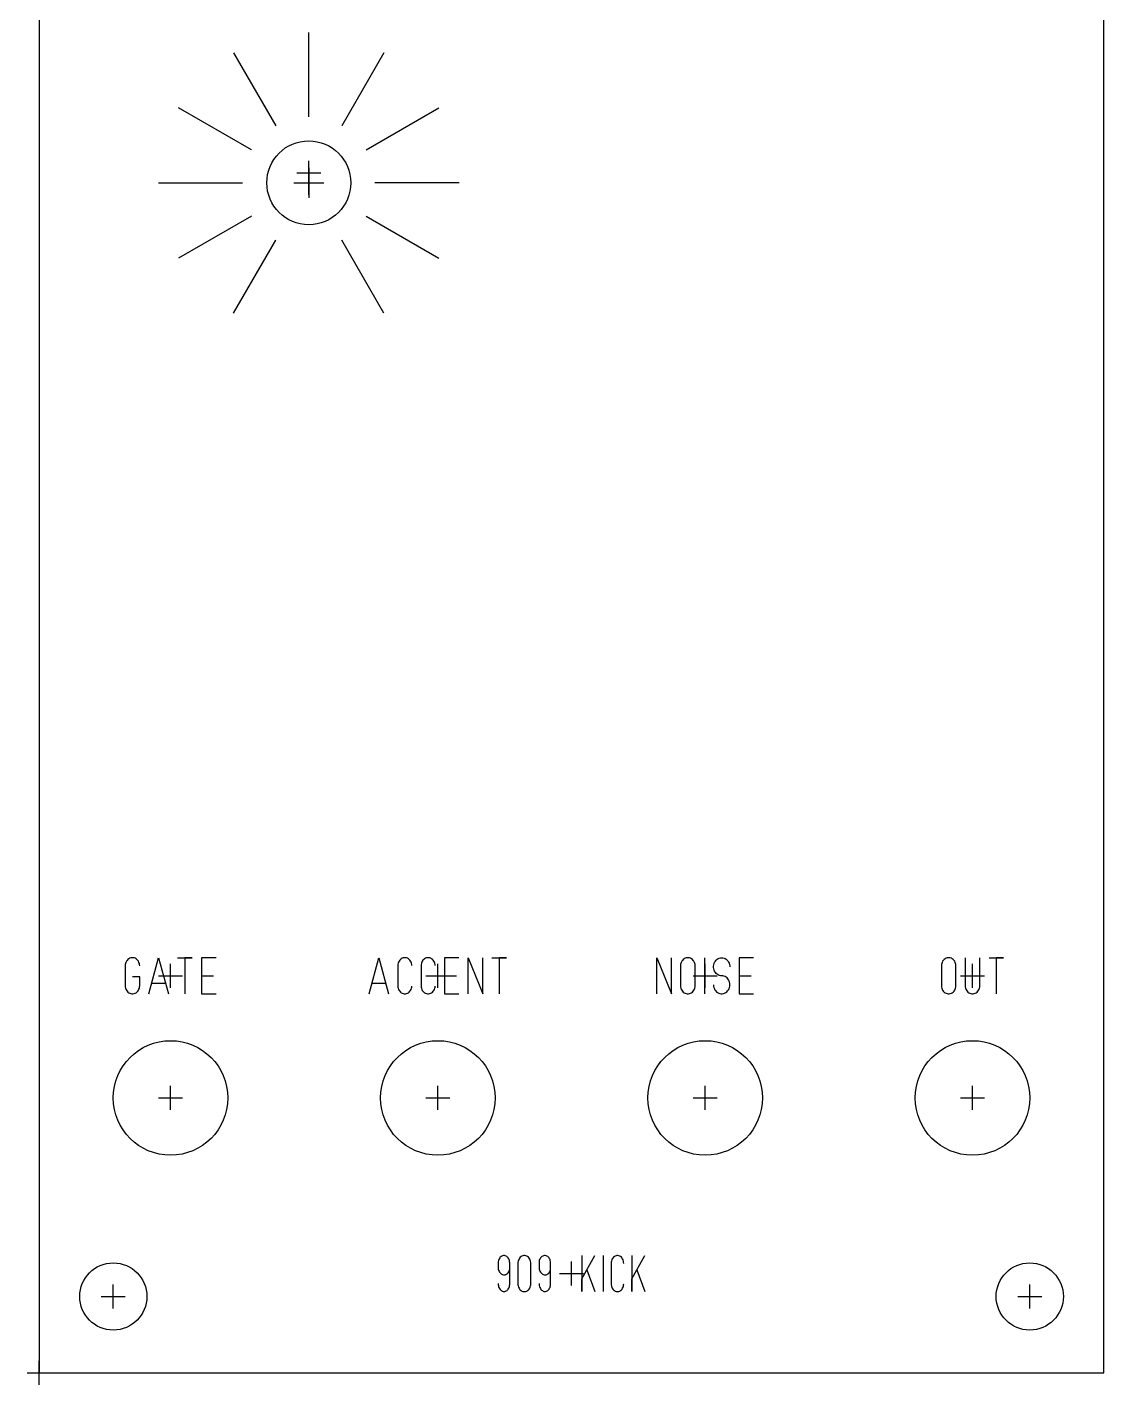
# Model space of a CAD drawing. Header units: inches. Extents: x -0.04 to 3.48, y -0.04 to 8.73.
# Drawn here: x -0.039 to 3.485, y -0.039 to 4.406 of the extents above; entities that cross this region are included whole.
import ezdxf

# ---------------------------------------------------------------- set-up
doc = ezdxf.new("R2010")
doc.units = ezdxf.units.IN
doc.header["$MEASUREMENT"] = 0
for name, color, linetype in [('Contour', 7, 'CONTINUOUS'), ('Engraving', 7, 'CONTINUOUS'), ('Reference_points', 1, 'CONTINUOUS')]:
    doc.layers.add(name, color=color, linetype=linetype)

msp = doc.modelspace()

# ---------------------------------------------------------------- linework, layer by layer
at = {"layer": 'Contour', "color": 7, "linetype": 'CONTINUOUS'}
for p, q in [((0, 8.735), (0, 0)), ((3.485, 0), (3.485, 8.735)), ((0, 0), (0, 0)), ((0, 0), (3.485, 0)), ((3.485, 0), (3.485, 0))]:
    msp.add_line(p, q, dxfattribs=at)
for centre, radius in [((0.88252, 3.89642), 0.13748), ((0.43, 0.9), 0.18748), ((1.305, 0.9), 0.18748), ((2.18004, 0.9), 0.18748), ((3.05504, 0.9), 0.18748), ((0.24252, 0.25), 0.11), ((3.24252, 0.25), 0.11)]:
    msp.add_circle(centre, radius, dxfattribs=at)
at = {"layer": 'Engraving', "color": 255, "linetype": 'CONTINUOUS'}
for p, q in [((0.88252, 4.11248), (0.88252, 4.38807)), ((0.63646, 4.32213), (0.77425, 4.08346)), ((1.12854, 4.32213), (0.99079, 4.08346)), ((0.69496, 4.00421), (0.4563, 4.14197)), ((1.07004, 4.00421), (1.3087, 4.14201)), ((0.88252, 4.11248), (0.88252, 4.11248)), ((0.77425, 4.08346), (0.77425, 4.08346)), ((0.99079, 4.08346), (0.99075, 4.08346)), ((0.69496, 4.00417), (0.69496, 4.00421)), ((1.07004, 4.00421), (1.07004, 4.00421)), ((0.88252, 3.94516), (0.88252, 3.84673)), ((0.39039, 3.89594), (0.66598, 3.89594)), ((0.66598, 3.89594), (0.66598, 3.89594)), ((0.83331, 3.89594), (0.93173, 3.89594)), ((1.37465, 3.89594), (1.09906, 3.89594)), ((1.09906, 3.89594), (1.09906, 3.89594)), ((0.69496, 3.78768), (0.4563, 3.64988)), ((0.69496, 3.78768), (0.69496, 3.78768)), ((1.07004, 3.78764), (1.07004, 3.78764)), ((1.07004, 3.78764), (1.3087, 3.64984)), ((0.63646, 3.46972), (0.77421, 3.70839)), ((0.77421, 3.70839), (0.77425, 3.70839)), ((1.12858, 3.46972), (0.99079, 3.70839)), ((0.99079, 3.70839), (0.99079, 3.70839)), ((0.28146, 1.33646), (0.28118, 1.33248)), ((0.28224, 1.34031), (0.28146, 1.33646)), ((0.28354, 1.34402), (0.28224, 1.34031)), ((0.28531, 1.34744), (0.28354, 1.34402)), ((0.28756, 1.35055), (0.28531, 1.34744)), ((0.2902, 1.35327), (0.28756, 1.35055)), ((0.29315, 1.35551), (0.2902, 1.35327)), ((0.29634, 1.3572), (0.29315, 1.35551)), ((0.29976, 1.35839), (0.29634, 1.3572)), ((0.30331, 1.35898), (0.29976, 1.35839)), ((0.30685, 1.35898), (0.30331, 1.35898)), ((0.31039, 1.35839), (0.30685, 1.35898)), ((0.31386, 1.3572), (0.31039, 1.35839)), ((0.31709, 1.35551), (0.31386, 1.3572)), ((0.32, 1.35327), (0.31709, 1.35551)), ((0.32264, 1.35055), (0.32, 1.35327)), ((0.32488, 1.34744), (0.32264, 1.35055)), ((0.32665, 1.34402), (0.32488, 1.34744)), ((0.32795, 1.34031), (0.32665, 1.34402)), ((0.32874, 1.33646), (0.32795, 1.34031)), ((0.32902, 1.33248), (0.32874, 1.33646)), ((0.35913, 1.24094), (0.39102, 1.35906)), ((0.39102, 1.35906), (0.42291, 1.24094)), ((0.45303, 1.35906), (0.50087, 1.35906)), ((0.50087, 1.35906), (0.47697, 1.35906)), ((0.47697, 1.35906), (0.47697, 1.24094)), ((0.57882, 1.35906), (0.53098, 1.35906)), ((0.53098, 1.35906), (0.53098, 1.24094)), ((1.08, 1.24094), (1.11189, 1.35906)), ((1.11189, 1.35906), (1.14378, 1.24094)), ((1.17413, 1.33728), (1.1739, 1.33346)), ((1.17492, 1.34102), (1.17413, 1.33728)), ((1.17618, 1.34457), (1.17492, 1.34102)), ((1.17791, 1.34787), (1.17618, 1.34457)), ((1.18008, 1.35087), (1.17791, 1.34787)), ((1.18256, 1.35346), (1.18008, 1.35087)), ((1.18539, 1.35563), (1.18256, 1.35346)), ((1.18854, 1.35728), (1.18539, 1.35563)), ((1.19177, 1.35843), (1.18854, 1.35728)), ((1.1952, 1.35898), (1.19177, 1.35843)), ((1.19866, 1.35898), (1.1952, 1.35898)), ((1.20205, 1.35843), (1.19866, 1.35898)), ((1.20531, 1.35728), (1.20205, 1.35843)), ((1.20843, 1.35563), (1.20531, 1.35728)), ((1.21126, 1.35346), (1.20843, 1.35563)), ((1.21378, 1.35087), (1.21126, 1.35346)), ((1.21594, 1.34787), (1.21378, 1.35087)), ((1.21768, 1.34457), (1.21594, 1.34787)), ((1.21894, 1.34102), (1.21768, 1.34457)), ((1.21972, 1.33728), (1.21894, 1.34102)), ((1.21996, 1.33346), (1.21972, 1.33728)), ((1.25031, 1.33728), (1.25008, 1.33346)), ((1.2511, 1.34102), (1.25031, 1.33728)), ((1.25236, 1.34457), (1.2511, 1.34102)), ((1.25409, 1.34787), (1.25236, 1.34457)), ((1.25626, 1.35087), (1.25409, 1.34787)), ((1.25874, 1.35346), (1.25626, 1.35087)), ((1.26157, 1.35563), (1.25874, 1.35346)), ((1.26472, 1.35728), (1.26157, 1.35563)), ((1.26795, 1.35843), (1.26472, 1.35728)), ((1.27138, 1.35898), (1.26795, 1.35843)), ((1.27484, 1.35898), (1.27138, 1.35898)), ((1.27823, 1.35843), (1.27484, 1.35898)), ((1.2815, 1.35728), (1.27823, 1.35843)), ((1.28461, 1.35563), (1.2815, 1.35728)), ((1.28744, 1.35346), (1.28461, 1.35563)), ((1.28996, 1.35087), (1.28744, 1.35346)), ((1.29213, 1.34787), (1.28996, 1.35087)), ((1.29386, 1.34457), (1.29213, 1.34787)), ((1.29512, 1.34102), (1.29386, 1.34457)), ((1.29591, 1.33728), (1.29512, 1.34102)), ((1.29614, 1.33346), (1.29591, 1.33728)), ((1.37409, 1.35906), (1.32626, 1.35906)), ((1.32626, 1.35906), (1.32626, 1.24094)), ((1.40421, 1.24094), (1.40421, 1.35906)), ((1.40421, 1.35906), (1.45205, 1.24094)), ((1.45205, 1.24094), (1.45205, 1.35906)), ((1.48217, 1.35906), (1.53, 1.35906)), ((1.53, 1.35906), (1.5061, 1.35906)), ((1.5061, 1.35906), (1.5061, 1.24094)), ((2.02146, 1.24094), (2.02146, 1.35906)), ((2.02146, 1.35906), (2.06929, 1.24094)), ((2.06929, 1.24094), (2.06929, 1.35906)), ((2.09972, 1.33646), (2.09941, 1.33248)), ((2.10047, 1.34031), (2.09972, 1.33646)), ((2.10181, 1.34402), (2.10047, 1.34031)), ((2.10358, 1.34744), (2.10181, 1.34402)), ((2.10579, 1.35055), (2.10358, 1.34744)), ((2.10843, 1.35327), (2.10579, 1.35055)), ((2.11142, 1.35551), (2.10843, 1.35327)), ((2.11461, 1.3572), (2.11142, 1.35551)), ((2.11803, 1.35839), (2.11461, 1.3572)), ((2.12157, 1.35898), (2.11803, 1.35839)), ((2.12512, 1.35898), (2.12157, 1.35898)), ((2.12866, 1.35839), (2.12512, 1.35898)), ((2.13209, 1.3572), (2.12866, 1.35839)), ((2.13531, 1.35551), (2.13209, 1.3572)), ((2.13827, 1.35327), (2.13531, 1.35551)), ((2.14087, 1.35055), (2.13827, 1.35327)), ((2.14311, 1.34744), (2.14087, 1.35055)), ((2.14488, 1.34402), (2.14311, 1.34744)), ((2.14618, 1.34031), (2.14488, 1.34402)), ((2.14697, 1.33646), (2.14618, 1.34031)), ((2.14724, 1.33248), (2.14697, 1.33646)), ((2.17736, 1.35906), (2.17736, 1.24094)), ((2.20756, 1.33173), (2.20819, 1.3361)), ((2.20819, 1.3361), (2.20933, 1.34031)), ((2.20933, 1.34031), (2.21106, 1.34429)), ((2.21106, 1.34429), (2.21331, 1.34795)), ((2.21331, 1.34795), (2.21602, 1.35118)), ((2.21602, 1.35118), (2.21913, 1.35394)), ((2.21913, 1.35394), (2.22256, 1.35614)), ((2.22256, 1.35614), (2.22626, 1.35776)), ((2.22626, 1.35776), (2.23012, 1.35874)), ((2.23012, 1.35874), (2.23409, 1.35906)), ((2.23409, 1.35906), (2.23409, 1.35906)), ((2.23409, 1.35906), (2.23795, 1.35878)), ((2.23795, 1.35878), (2.24173, 1.35783)), ((2.24173, 1.35783), (2.24539, 1.3563)), ((2.24539, 1.3563), (2.24874, 1.35421)), ((2.24874, 1.35421), (2.25181, 1.35157)), ((2.25181, 1.35157), (2.25453, 1.3485)), ((2.25453, 1.3485), (2.25677, 1.34496)), ((2.25677, 1.34496), (2.25854, 1.34114)), ((2.25854, 1.34114), (2.2598, 1.33705)), ((2.2598, 1.33705), (2.26051, 1.33283)), ((2.33862, 1.35906), (2.29079, 1.35906)), ((2.29079, 1.35906), (2.29079, 1.24094)), ((2.95346, 1.33646), (2.95315, 1.33248)), ((2.95421, 1.34031), (2.95346, 1.33646)), ((2.95555, 1.34402), (2.95421, 1.34031)), ((2.95732, 1.34744), (2.95555, 1.34402)), ((2.95953, 1.35055), (2.95732, 1.34744)), ((2.96217, 1.35327), (2.95953, 1.35055)), ((2.96516, 1.35551), (2.96217, 1.35327)), ((2.96835, 1.3572), (2.96516, 1.35551)), ((2.97177, 1.35839), (2.96835, 1.3572)), ((2.97531, 1.35898), (2.97177, 1.35839)), ((2.97886, 1.35898), (2.97531, 1.35898)), ((2.9824, 1.35839), (2.97886, 1.35898)), ((2.98583, 1.3572), (2.9824, 1.35839)), ((2.98906, 1.35551), (2.98583, 1.3572)), ((2.99201, 1.35327), (2.98906, 1.35551)), ((2.99461, 1.35055), (2.99201, 1.35327)), ((2.99685, 1.34744), (2.99461, 1.35055)), ((2.99862, 1.34402), (2.99685, 1.34744)), ((2.99992, 1.34031), (2.99862, 1.34402)), ((3.00071, 1.33646), (2.99992, 1.34031)), ((3.00098, 1.33248), (3.00071, 1.33646)), ((3.0311, 1.35906), (3.0311, 1.26752)), ((3.07898, 1.26752), (3.07898, 1.35906)), ((3.10909, 1.35906), (3.15693, 1.35906)), ((3.15693, 1.35906), (3.13299, 1.35906)), ((3.13299, 1.35906), (3.13299, 1.24094)), ((0.28118, 1.33248), (0.28118, 1.33248)), ((0.28118, 1.33248), (0.28118, 1.26752)), ((0.32902, 1.29705), (0.30508, 1.29705)), ((0.32902, 1.26752), (0.32902, 1.29705)), ((0.53098, 1.3), (0.57087, 1.3)), ((1.1739, 1.33346), (1.1739, 1.33346)), ((1.1739, 1.33346), (1.1739, 1.26654)), ((1.25008, 1.33346), (1.25008, 1.33346)), ((1.25008, 1.33346), (1.25008, 1.26654)), ((1.32626, 1.3), (1.36614, 1.3)), ((2.09941, 1.33248), (2.09941, 1.33248)), ((2.09941, 1.33248), (2.09941, 1.26752)), ((2.14724, 1.26752), (2.14724, 1.33248)), ((2.20756, 1.32732), (2.20756, 1.33173)), ((2.20819, 1.32295), (2.20756, 1.32732)), ((2.20933, 1.31874), (2.20819, 1.32295)), ((2.21106, 1.31476), (2.20933, 1.31874)), ((2.21331, 1.3111), (2.21106, 1.31476)), ((2.21602, 1.30787), (2.21331, 1.3111)), ((2.21913, 1.30512), (2.21602, 1.30787)), ((2.22256, 1.30291), (2.21913, 1.30512)), ((2.22626, 1.3013), (2.22256, 1.30291)), ((2.23012, 1.30031), (2.22626, 1.3013)), ((2.23409, 1.3), (2.23012, 1.30031)), ((2.23787, 1.29972), (2.23409, 1.3)), ((2.23409, 1.3), (2.23409, 1.3)), ((2.24157, 1.29886), (2.23787, 1.29972)), ((2.24512, 1.29736), (2.24157, 1.29886)), ((2.24846, 1.29535), (2.24512, 1.29736)), ((2.2515, 1.29283), (2.24846, 1.29535)), ((2.25421, 1.28984), (2.2515, 1.29283)), ((2.25646, 1.28646), (2.25421, 1.28984)), ((2.26051, 1.33283), (2.26067, 1.32953)), ((2.29079, 1.3), (2.33063, 1.3)), ((2.95315, 1.33248), (2.95315, 1.33248)), ((2.95315, 1.33248), (2.95315, 1.26752)), ((3.00098, 1.26752), (3.00098, 1.33248)), ((0.28118, 1.26752), (0.28146, 1.26354)), ((0.28146, 1.26354), (0.28224, 1.25969)), ((0.28224, 1.25969), (0.28354, 1.25598)), ((0.28354, 1.25598), (0.28531, 1.25256)), ((0.28531, 1.25256), (0.28756, 1.24945)), ((0.28756, 1.24945), (0.2902, 1.24673)), ((0.2902, 1.24673), (0.29315, 1.24449)), ((0.31705, 1.24449), (0.32, 1.24673)), ((0.32, 1.24673), (0.32264, 1.24945)), ((0.32264, 1.24945), (0.32488, 1.25256)), ((0.32488, 1.25256), (0.32665, 1.25598)), ((0.32665, 1.25598), (0.32795, 1.25969)), ((0.32795, 1.25969), (0.32874, 1.26354)), ((0.32874, 1.26354), (0.32902, 1.26752)), ((0.32902, 1.26752), (0.32902, 1.26752)), ((0.36976, 1.27638), (0.41228, 1.27638)), ((1.09063, 1.27638), (1.13315, 1.27638)), ((1.1739, 1.26654), (1.17413, 1.26272)), ((1.17413, 1.26272), (1.17492, 1.25898)), ((1.17492, 1.25898), (1.17618, 1.25543)), ((1.17618, 1.25543), (1.17791, 1.25213)), ((1.17791, 1.25213), (1.18008, 1.24913)), ((1.18008, 1.24913), (1.18256, 1.24654)), ((1.18256, 1.24654), (1.18539, 1.24437)), ((1.20843, 1.24437), (1.21126, 1.24654)), ((1.21126, 1.24654), (1.21378, 1.24913)), ((1.21378, 1.24913), (1.21594, 1.25213)), ((1.21594, 1.25213), (1.21768, 1.25543)), ((1.21768, 1.25543), (1.21894, 1.25898)), ((1.21894, 1.25898), (1.21972, 1.26272)), ((1.21972, 1.26272), (1.21996, 1.26654)), ((1.21996, 1.26654), (1.21996, 1.26654)), ((1.25008, 1.26654), (1.25031, 1.26272)), ((1.25031, 1.26272), (1.2511, 1.25898)), ((1.2511, 1.25898), (1.25236, 1.25543)), ((1.25236, 1.25543), (1.25409, 1.25213)), ((1.25409, 1.25213), (1.25626, 1.24913)), ((1.25626, 1.24913), (1.25874, 1.24654)), ((1.25874, 1.24654), (1.26157, 1.24437)), ((1.28461, 1.24437), (1.28744, 1.24654)), ((1.28744, 1.24654), (1.28996, 1.24913)), ((1.28996, 1.24913), (1.29213, 1.25213)), ((1.29213, 1.25213), (1.29386, 1.25543)), ((1.29386, 1.25543), (1.29512, 1.25898)), ((1.29512, 1.25898), (1.29591, 1.26272)), ((1.29591, 1.26272), (1.29614, 1.26654)), ((1.29614, 1.26654), (1.29614, 1.26654)), ((2.09941, 1.26752), (2.09972, 1.26354)), ((2.09972, 1.26354), (2.10047, 1.25969)), ((2.10047, 1.25969), (2.10181, 1.25598)), ((2.10181, 1.25598), (2.10358, 1.25256)), ((2.10358, 1.25256), (2.10579, 1.24945)), ((2.10579, 1.24945), (2.10843, 1.24673)), ((2.10843, 1.24673), (2.11142, 1.24449)), ((2.13531, 1.24449), (2.13827, 1.24673)), ((2.13827, 1.24673), (2.14087, 1.24945)), ((2.14087, 1.24945), (2.14311, 1.25256)), ((2.14311, 1.25256), (2.14488, 1.25598)), ((2.14488, 1.25598), (2.14618, 1.25969)), ((2.14618, 1.25969), (2.14697, 1.26354)), ((2.14697, 1.26354), (2.14724, 1.26752)), ((2.14724, 1.26752), (2.14724, 1.26752)), ((2.20752, 1.27047), (2.2078, 1.26606)), ((2.2078, 1.26606), (2.20866, 1.26177)), ((2.20866, 1.26177), (2.21012, 1.25768)), ((2.21012, 1.25768), (2.21213, 1.25386)), ((2.21213, 1.25386), (2.21461, 1.25039)), ((2.21461, 1.25039), (2.21748, 1.2474)), ((2.21748, 1.2474), (2.22079, 1.24488)), ((2.22079, 1.24488), (2.22437, 1.24299)), ((2.24378, 1.24299), (2.24736, 1.24488)), ((2.24736, 1.24488), (2.25067, 1.2474)), ((2.25067, 1.2474), (2.25358, 1.25039)), ((2.25358, 1.25039), (2.25606, 1.25386)), ((2.25606, 1.25386), (2.25803, 1.25768)), ((2.25827, 1.28276), (2.25646, 1.28646)), ((2.25803, 1.25768), (2.25949, 1.26177)), ((2.25961, 1.27882), (2.25827, 1.28276)), ((2.25949, 1.26177), (2.26035, 1.26606)), ((2.26039, 1.27469), (2.25961, 1.27882)), ((2.26035, 1.26606), (2.26067, 1.27047)), ((2.26067, 1.27047), (2.26039, 1.27469)), ((2.26067, 1.27047), (2.26067, 1.27047)), ((2.95315, 1.26752), (2.95346, 1.26354)), ((2.95346, 1.26354), (2.95421, 1.25969)), ((2.95421, 1.25969), (2.95555, 1.25598)), ((2.95555, 1.25598), (2.95732, 1.25256)), ((2.95732, 1.25256), (2.95953, 1.24945)), ((2.95953, 1.24945), (2.96217, 1.24673)), ((2.96217, 1.24673), (2.96516, 1.24449)), ((2.98902, 1.24449), (2.99201, 1.24673)), ((2.99201, 1.24673), (2.99461, 1.24945)), ((2.99461, 1.24945), (2.99685, 1.25256)), ((2.99685, 1.25256), (2.99862, 1.25598)), ((2.99862, 1.25598), (2.99992, 1.25969)), ((2.99992, 1.25969), (3.00071, 1.26354)), ((3.00071, 1.26354), (3.00098, 1.26752)), ((3.00098, 1.26752), (3.00098, 1.26752)), ((3.0311, 1.26752), (3.03142, 1.26354)), ((3.03142, 1.26354), (3.03217, 1.25969)), ((3.03217, 1.25969), (3.0335, 1.25598)), ((3.0335, 1.25598), (3.03528, 1.25256)), ((3.03528, 1.25256), (3.03748, 1.24945)), ((3.03748, 1.24945), (3.04012, 1.24673)), ((3.04012, 1.24673), (3.04311, 1.24449)), ((3.06701, 1.24449), (3.06996, 1.24673)), ((3.06996, 1.24673), (3.0726, 1.24945)), ((3.0726, 1.24945), (3.0748, 1.25256)), ((3.0748, 1.25256), (3.07657, 1.25598)), ((3.07657, 1.25598), (3.07791, 1.25969)), ((3.07791, 1.25969), (3.07866, 1.26354)), ((3.07866, 1.26354), (3.07898, 1.26752)), ((3.07898, 1.26752), (3.07898, 1.26752)), ((0.29315, 1.24449), (0.29634, 1.2428)), ((0.29634, 1.2428), (0.29976, 1.24161)), ((0.29976, 1.24161), (0.30331, 1.24102)), ((0.30331, 1.24102), (0.30685, 1.24102)), ((0.30685, 1.24102), (0.31039, 1.24161)), ((0.31039, 1.24161), (0.31386, 1.2428)), ((0.31386, 1.2428), (0.31705, 1.24449)), ((0.53098, 1.24094), (0.57882, 1.24094)), ((1.18539, 1.24437), (1.18854, 1.24272)), ((1.18854, 1.24272), (1.19177, 1.24157)), ((1.19177, 1.24157), (1.1952, 1.24102)), ((1.1952, 1.24102), (1.19866, 1.24102)), ((1.19866, 1.24102), (1.20205, 1.24157)), ((1.20205, 1.24157), (1.20531, 1.24272)), ((1.20531, 1.24272), (1.20843, 1.24437)), ((1.26157, 1.24437), (1.26472, 1.24272)), ((1.26472, 1.24272), (1.26795, 1.24157)), ((1.26795, 1.24157), (1.27138, 1.24102)), ((1.27138, 1.24102), (1.27484, 1.24102)), ((1.27484, 1.24102), (1.27823, 1.24157)), ((1.27823, 1.24157), (1.2815, 1.24272)), ((1.2815, 1.24272), (1.28461, 1.24437)), ((1.32626, 1.24094), (1.37409, 1.24094)), ((2.11142, 1.24449), (2.11461, 1.2428)), ((2.11461, 1.2428), (2.11803, 1.24161)), ((2.11803, 1.24161), (2.12157, 1.24102)), ((2.12157, 1.24102), (2.12512, 1.24102)), ((2.12512, 1.24102), (2.12866, 1.24161)), ((2.12866, 1.24161), (2.13209, 1.2428)), ((2.13209, 1.2428), (2.13531, 1.24449)), ((2.22437, 1.24299), (2.22815, 1.24169)), ((2.22815, 1.24169), (2.23209, 1.24102)), ((2.23209, 1.24102), (2.23606, 1.24102)), ((2.23606, 1.24102), (2.24, 1.24169)), ((2.24, 1.24169), (2.24378, 1.24299)), ((2.29079, 1.24094), (2.33862, 1.24094)), ((2.96516, 1.24449), (2.96835, 1.2428)), ((2.96835, 1.2428), (2.97177, 1.24161)), ((2.97177, 1.24161), (2.97531, 1.24102)), ((2.97531, 1.24102), (2.97886, 1.24102)), ((2.97886, 1.24102), (2.9824, 1.24161)), ((2.9824, 1.24161), (2.98583, 1.2428)), ((2.98583, 1.2428), (2.98902, 1.24449)), ((3.04311, 1.24449), (3.0463, 1.2428)), ((3.0463, 1.2428), (3.04972, 1.24161)), ((3.04972, 1.24161), (3.05327, 1.24102)), ((3.05327, 1.24102), (3.05681, 1.24102)), ((3.05681, 1.24102), (3.06035, 1.24161)), ((3.06035, 1.24161), (3.06378, 1.2428)), ((3.06378, 1.2428), (3.06701, 1.24449)), ((1.5026, 0.36394), (1.50236, 0.36043)), ((1.50236, 0.36043), (1.50236, 0.36043)), ((1.50236, 0.36043), (1.50236, 0.34272)), ((1.50323, 0.3674), (1.5026, 0.36394)), ((1.50421, 0.37067), (1.50323, 0.3674)), ((1.50563, 0.37374), (1.50421, 0.37067)), ((1.5074, 0.3765), (1.50563, 0.37374)), ((1.50949, 0.3789), (1.5074, 0.3765)), ((1.51181, 0.38091), (1.50949, 0.3789)), ((1.51437, 0.38244), (1.51181, 0.38091)), ((1.51705, 0.38346), (1.51437, 0.38244)), ((1.51984, 0.38398), (1.51705, 0.38346)), ((1.52268, 0.38398), (1.51984, 0.38398)), ((1.52547, 0.38346), (1.52268, 0.38398)), ((1.52815, 0.38244), (1.52547, 0.38346)), ((1.53071, 0.38091), (1.52815, 0.38244)), ((1.53303, 0.3789), (1.53071, 0.38091)), ((1.53512, 0.3765), (1.53303, 0.3789)), ((1.53689, 0.37374), (1.53512, 0.3765)), ((1.53831, 0.37067), (1.53689, 0.37374)), ((1.53929, 0.3674), (1.53831, 0.37067)), ((1.53992, 0.36394), (1.53929, 0.3674)), ((1.54016, 0.36043), (1.53992, 0.36394)), ((1.54016, 0.28957), (1.54016, 0.36043)), ((1.56717, 0.36146), (1.56693, 0.35748)), ((1.56693, 0.35748), (1.56693, 0.35748)), ((1.56693, 0.35748), (1.56693, 0.29252)), ((1.56787, 0.36531), (1.56717, 0.36146)), ((1.56906, 0.36902), (1.56787, 0.36531)), ((1.57063, 0.37244), (1.56906, 0.36902)), ((1.5726, 0.37555), (1.57063, 0.37244)), ((1.57492, 0.37827), (1.5726, 0.37555)), ((1.57756, 0.38051), (1.57492, 0.37827)), ((1.58039, 0.3822), (1.57756, 0.38051)), ((1.58346, 0.38339), (1.58039, 0.3822)), ((1.58661, 0.38398), (1.58346, 0.38339)), ((1.58976, 0.38398), (1.58661, 0.38398)), ((1.59291, 0.38339), (1.58976, 0.38398)), ((1.59598, 0.3822), (1.59291, 0.38339)), ((1.59882, 0.38051), (1.59598, 0.3822)), ((1.60146, 0.37827), (1.59882, 0.38051)), ((1.60378, 0.37555), (1.60146, 0.37827)), ((1.60575, 0.37244), (1.60378, 0.37555)), ((1.60732, 0.36902), (1.60575, 0.37244)), ((1.6085, 0.36531), (1.60732, 0.36902)), ((1.60921, 0.36146), (1.6085, 0.36531)), ((1.60945, 0.35748), (1.60921, 0.36146)), ((1.60945, 0.29252), (1.60945, 0.35748)), ((1.63646, 0.36394), (1.63622, 0.36043)), ((1.63622, 0.36043), (1.63622, 0.36043)), ((1.63622, 0.36043), (1.63622, 0.34272)), ((1.63709, 0.3674), (1.63646, 0.36394)), ((1.63807, 0.37067), (1.63709, 0.3674)), ((1.63949, 0.37374), (1.63807, 0.37067)), ((1.64126, 0.3765), (1.63949, 0.37374)), ((1.64335, 0.3789), (1.64126, 0.3765)), ((1.64567, 0.38091), (1.64335, 0.3789)), ((1.64823, 0.38244), (1.64567, 0.38091)), ((1.65091, 0.38346), (1.64823, 0.38244)), ((1.6537, 0.38398), (1.65091, 0.38346)), ((1.65654, 0.38398), (1.6537, 0.38398)), ((1.65933, 0.38346), (1.65654, 0.38398)), ((1.66201, 0.38244), (1.65933, 0.38346)), ((1.66457, 0.38091), (1.66201, 0.38244)), ((1.66689, 0.3789), (1.66457, 0.38091)), ((1.66898, 0.3765), (1.66689, 0.3789)), ((1.67075, 0.37374), (1.66898, 0.3765)), ((1.67217, 0.37067), (1.67075, 0.37374)), ((1.67315, 0.3674), (1.67217, 0.37067)), ((1.67378, 0.36394), (1.67315, 0.3674)), ((1.67402, 0.36043), (1.67378, 0.36394)), ((1.67402, 0.28957), (1.67402, 0.36043)), ((1.77638, 0.38406), (1.77638, 0.26594)), ((1.77638, 0.30728), (1.8189, 0.38406)), ((1.84567, 0.38406), (1.84567, 0.26594)), ((1.87268, 0.36228), (1.87244, 0.35846)), ((1.87244, 0.35846), (1.87244, 0.35846)), ((1.87244, 0.35846), (1.87244, 0.29154)), ((1.87335, 0.36602), (1.87268, 0.36228)), ((1.87445, 0.36957), (1.87335, 0.36602)), ((1.87598, 0.37287), (1.87445, 0.36957)), ((1.87791, 0.37587), (1.87598, 0.37287)), ((1.88016, 0.37846), (1.87791, 0.37587)), ((1.88268, 0.38063), (1.88016, 0.37846)), ((1.88543, 0.38228), (1.88268, 0.38063)), ((1.88835, 0.38343), (1.88543, 0.38228)), ((1.89138, 0.38398), (1.88835, 0.38343)), ((1.89445, 0.38398), (1.89138, 0.38398)), ((1.89748, 0.38343), (1.89445, 0.38398)), ((1.90039, 0.38228), (1.89748, 0.38343)), ((1.90315, 0.38063), (1.90039, 0.38228)), ((1.90567, 0.37846), (1.90315, 0.38063)), ((1.90791, 0.37587), (1.90567, 0.37846)), ((1.90984, 0.37287), (1.90791, 0.37587)), ((1.91138, 0.36957), (1.90984, 0.37287)), ((1.91248, 0.36602), (1.91138, 0.36957)), ((1.91315, 0.36228), (1.91248, 0.36602)), ((1.91339, 0.35846), (1.91315, 0.36228)), ((1.94016, 0.38406), (1.94016, 0.26594)), ((1.94016, 0.30728), (1.98268, 0.38406)), ((1.50236, 0.34272), (1.50291, 0.33917)), ((1.50291, 0.33917), (1.50386, 0.33575)), ((1.50386, 0.33575), (1.5052, 0.33252)), ((1.5052, 0.33252), (1.50693, 0.32961)), ((1.50693, 0.32961), (1.50894, 0.32701)), ((1.50894, 0.32701), (1.51126, 0.32484)), ((1.51126, 0.32484), (1.51382, 0.32311)), ((1.51382, 0.32311), (1.51657, 0.32189)), ((1.51657, 0.32189), (1.51941, 0.32118)), ((1.51941, 0.32118), (1.52228, 0.32098)), ((1.52228, 0.32098), (1.52516, 0.32134)), ((1.52516, 0.32134), (1.52799, 0.32224)), ((1.52799, 0.32224), (1.53067, 0.32362)), ((1.53067, 0.32362), (1.53315, 0.32551)), ((1.53315, 0.32551), (1.53539, 0.3278)), ((1.53539, 0.3278), (1.53732, 0.33051)), ((1.53732, 0.33051), (1.53894, 0.33354)), ((1.53894, 0.33354), (1.54016, 0.33681)), ((1.54016, 0.33681), (1.54016, 0.33681)), ((1.63622, 0.34272), (1.63677, 0.33917)), ((1.63677, 0.33917), (1.63772, 0.33575)), ((1.63772, 0.33575), (1.63906, 0.33252)), ((1.63906, 0.33252), (1.64079, 0.32961)), ((1.64079, 0.32961), (1.6428, 0.32701)), ((1.6428, 0.32701), (1.64512, 0.32484)), ((1.64512, 0.32484), (1.64768, 0.32311)), ((1.64768, 0.32311), (1.65043, 0.32189)), ((1.65043, 0.32189), (1.65327, 0.32118)), ((1.65327, 0.32118), (1.65614, 0.32098)), ((1.65614, 0.32098), (1.65902, 0.32134)), ((1.65902, 0.32134), (1.66185, 0.32224)), ((1.66185, 0.32224), (1.66453, 0.32362)), ((1.66453, 0.32362), (1.66701, 0.32551)), ((1.66701, 0.32551), (1.66925, 0.3278)), ((1.66925, 0.3278), (1.67118, 0.33051)), ((1.67118, 0.33051), (1.6728, 0.33354)), ((1.6728, 0.33354), (1.67402, 0.33681)), ((1.67402, 0.33681), (1.67402, 0.33681)), ((1.79291, 0.33681), (1.8189, 0.26594)), ((1.95669, 0.33681), (1.98268, 0.26594)), ((1.50236, 0.29252), (1.50248, 0.28898)), ((1.50248, 0.28898), (1.50299, 0.28547)), ((1.50299, 0.28547), (1.50386, 0.28209)), ((1.50386, 0.28209), (1.50512, 0.2789)), ((1.50512, 0.2789), (1.50669, 0.27594)), ((1.50669, 0.27594), (1.50858, 0.27327)), ((1.50858, 0.27327), (1.51079, 0.27098)), ((1.51079, 0.27098), (1.51315, 0.26906)), ((1.51315, 0.26906), (1.51575, 0.26756)), ((1.51575, 0.26756), (1.51846, 0.2665)), ((1.5239, 0.2663), (1.52654, 0.26709)), ((1.52654, 0.26709), (1.52902, 0.26831)), ((1.52902, 0.26831), (1.53134, 0.26996)), ((1.53134, 0.26996), (1.53346, 0.27197)), ((1.53346, 0.27197), (1.53535, 0.27433)), ((1.53535, 0.27433), (1.53693, 0.27697)), ((1.53693, 0.27697), (1.53827, 0.27988)), ((1.53827, 0.27988), (1.53925, 0.28299)), ((1.53925, 0.28299), (1.53988, 0.28626)), ((1.53988, 0.28626), (1.54016, 0.28957)), ((1.54016, 0.28957), (1.54016, 0.28957)), ((1.56693, 0.29252), (1.56717, 0.28854)), ((1.56717, 0.28854), (1.56787, 0.28469)), ((1.56787, 0.28469), (1.56906, 0.28098)), ((1.56906, 0.28098), (1.57063, 0.27756)), ((1.57063, 0.27756), (1.5726, 0.27445)), ((1.5726, 0.27445), (1.57492, 0.27173)), ((1.57492, 0.27173), (1.57756, 0.26949)), ((1.57756, 0.26949), (1.58039, 0.2678)), ((1.58039, 0.2678), (1.58346, 0.26661)), ((1.59291, 0.26661), (1.59598, 0.2678)), ((1.59598, 0.2678), (1.59882, 0.26949)), ((1.59882, 0.26949), (1.60146, 0.27173)), ((1.60146, 0.27173), (1.60378, 0.27445)), ((1.60378, 0.27445), (1.60575, 0.27756)), ((1.60575, 0.27756), (1.60732, 0.28098)), ((1.60732, 0.28098), (1.6085, 0.28469)), ((1.6085, 0.28469), (1.60921, 0.28854)), ((1.60921, 0.28854), (1.60945, 0.29252)), ((1.60945, 0.29252), (1.60945, 0.29252)), ((1.63622, 0.29252), (1.63634, 0.28898)), ((1.63634, 0.28898), (1.63685, 0.28547)), ((1.63685, 0.28547), (1.63772, 0.28209)), ((1.63772, 0.28209), (1.63898, 0.2789)), ((1.63898, 0.2789), (1.64055, 0.27594)), ((1.64055, 0.27594), (1.64244, 0.27327)), ((1.64244, 0.27327), (1.64465, 0.27098)), ((1.64465, 0.27098), (1.64701, 0.26906)), ((1.64701, 0.26906), (1.64961, 0.26756)), ((1.64961, 0.26756), (1.65232, 0.2665)), ((1.65776, 0.2663), (1.66039, 0.26709)), ((1.66039, 0.26709), (1.66287, 0.26831)), ((1.66287, 0.26831), (1.6652, 0.26996)), ((1.6652, 0.26996), (1.66732, 0.27197)), ((1.66732, 0.27197), (1.66921, 0.27433)), ((1.66921, 0.27433), (1.67079, 0.27697)), ((1.67079, 0.27697), (1.67213, 0.27988)), ((1.67213, 0.27988), (1.67311, 0.28299)), ((1.67311, 0.28299), (1.67374, 0.28626)), ((1.67374, 0.28626), (1.67402, 0.28957)), ((1.67402, 0.28957), (1.67402, 0.28957)), ((1.77638, 0.26594), (1.77638, 0.30728)), ((1.87244, 0.29154), (1.87268, 0.28772)), ((1.87268, 0.28772), (1.87335, 0.28398)), ((1.87335, 0.28398), (1.87445, 0.28043)), ((1.87445, 0.28043), (1.87598, 0.27713)), ((1.87598, 0.27713), (1.87791, 0.27413)), ((1.87791, 0.27413), (1.88016, 0.27154)), ((1.88016, 0.27154), (1.88268, 0.26937)), ((1.88268, 0.26937), (1.88543, 0.26772)), ((1.88543, 0.26772), (1.88835, 0.26657)), ((1.89748, 0.26657), (1.90039, 0.26772)), ((1.90039, 0.26772), (1.90315, 0.26937)), ((1.90315, 0.26937), (1.90567, 0.27154)), ((1.90567, 0.27154), (1.90791, 0.27413)), ((1.90791, 0.27413), (1.90984, 0.27713)), ((1.90984, 0.27713), (1.91138, 0.28043)), ((1.91138, 0.28043), (1.91248, 0.28398)), ((1.91248, 0.28398), (1.91315, 0.28772)), ((1.91315, 0.28772), (1.91339, 0.29154)), ((1.91339, 0.29154), (1.91339, 0.29154)), ((1.94016, 0.26594), (1.94016, 0.30728)), ((1.51846, 0.2665), (1.52126, 0.26594)), ((1.52126, 0.26594), (1.5239, 0.2663)), ((1.52126, 0.26594), (1.52126, 0.26594)), ((1.58346, 0.26661), (1.58661, 0.26602)), ((1.58661, 0.26602), (1.58976, 0.26602)), ((1.58976, 0.26602), (1.59291, 0.26661)), ((1.65232, 0.2665), (1.65512, 0.26594)), ((1.65512, 0.26594), (1.65776, 0.2663)), ((1.65512, 0.26594), (1.65512, 0.26594)), ((1.88835, 0.26657), (1.89138, 0.26602)), ((1.89138, 0.26602), (1.89445, 0.26602)), ((1.89445, 0.26602), (1.89748, 0.26657))]:
    msp.add_line(p, q, dxfattribs=at)
at = {"layer": 'Reference_points', "color": 1, "linetype": 'CONTINUOUS'}
for p, q in [((0.88252, 3.88953), (0.88252, 3.96827)), ((0.84315, 3.9289), (0.92189, 3.9289)), ((0.88252, 3.85705), (0.88252, 3.93579)), ((0.84315, 3.89642), (0.92189, 3.89642)), ((0.43, 1.26063), (0.43, 1.33937)), ((1.305, 1.26063), (1.305, 1.33937)), ((2.18004, 1.26063), (2.18004, 1.33937)), ((3.05504, 1.26063), (3.05504, 1.33937)), ((0.39063, 1.3), (0.46937, 1.3)), ((1.26563, 1.3), (1.34437, 1.3)), ((2.14067, 1.3), (2.21941, 1.3)), ((3.01567, 1.3), (3.09441, 1.3)), ((0.43, 0.86063), (0.43, 0.93937)), ((1.305, 0.86063), (1.305, 0.93937)), ((2.18004, 0.86063), (2.18004, 0.93937)), ((3.05504, 0.86063), (3.05504, 0.93937)), ((0.39063, 0.9), (0.46937, 0.9)), ((1.26563, 0.9), (1.34437, 0.9)), ((2.14067, 0.9), (2.21941, 0.9)), ((3.01567, 0.9), (3.09441, 0.9)), ((1.74252, 0.28563), (1.74252, 0.36437)), ((1.70315, 0.325), (1.78189, 0.325)), ((0.24252, 0.21063), (0.24252, 0.28937)), ((3.24252, 0.21063), (3.24252, 0.28937)), ((0.20315, 0.25), (0.28189, 0.25)), ((3.20315, 0.25), (3.28189, 0.25)), ((-0.03937, 0), (0.03937, 0)), ((0, -0.03937), (0, 0.03937))]:
    msp.add_line(p, q, dxfattribs=at)

doc.saveas('drawing.dxf')
